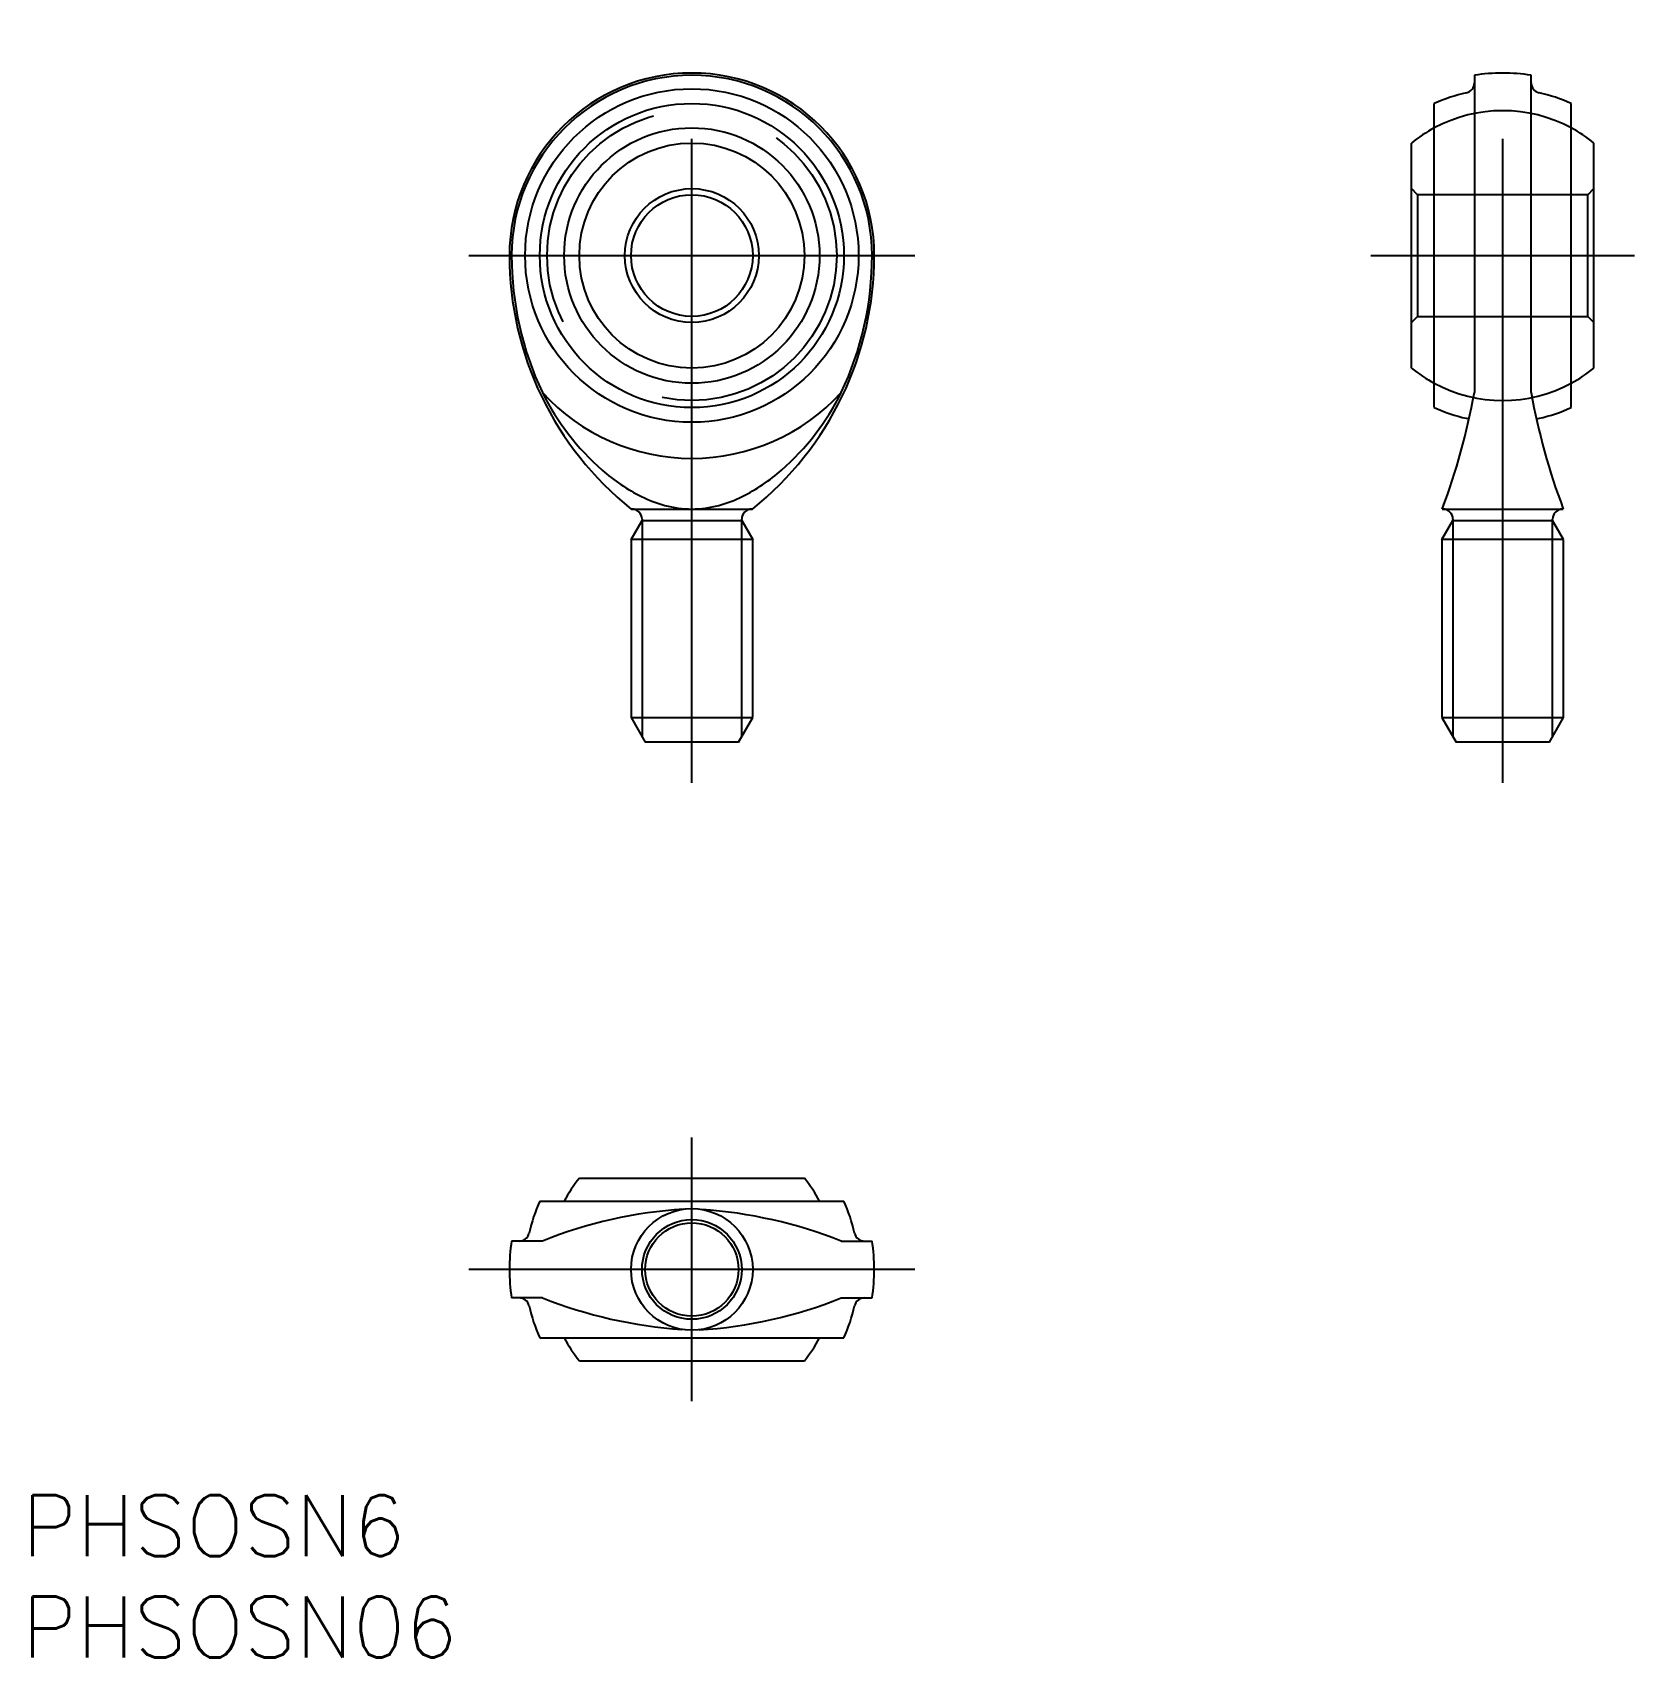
# Model space of a CAD drawing. Extents: x -32.5 to 46.5, y -19.1 to 61.
import ezdxf

# ---------------------------------------------------------------- set-up
doc = ezdxf.new("R2010")
doc.units = 0
doc.linetypes.add('CENTER', pattern=[50.8, 31.75, -6.35, 6.35, -6.35])
doc.linetypes.add('DASHED', pattern=[19.05, 12.7, -6.35])
doc.layers.get('0').update_dxf_attribs({"linetype": 'CONTINUOUS'})
doc.layers.add('CENTER', color=1, linetype='CENTER')
doc.styles.get("Standard").update_dxf_attribs({"font": 'txt.shx', "height": 3, "bigfont": 'bigfont.shx'})

msp = doc.modelspace()

# ---------------------------------------------------------------- linework, layer by layer
at = {"color": 7, "linetype": 'CONTINUOUS'}
for p, q in [((38.6, 58.89), (38.6, 43.242)), ((41.4, 43.242), (41.4, 58.89)), ((36.625, 42.5), (36.625, 57.5)), ((43.375, 42.5), (43.375, 57.5)), ((35.5, 44.45), (35.5, 55.55)), ((44.5, 44.45), (44.5, 55.55)), ((-3, 36), (-2.458, 36.938)), ((-2.987, 37.5), (2.987, 37.5)), ((-2.458, 37), (-2.458, 36.938)), ((-2.458, 36.938), (2.458, 36.938)), ((2.458, 36.938), (2.458, 37)), ((2.458, 36.938), (3, 36)), ((37, 36), (37.541, 36.938)), ((37.013, 37.5), (42.987, 37.5)), ((37.541, 37), (37.541, 36.938)), ((37.541, 36.938), (42.458, 36.938)), ((42.458, 36.938), (42.458, 37)), ((43, 36), (42.458, 36.938)), ((3, 36), (-3, 36)), ((-3, 36), (-3, 27.212)), ((3, 27.212), (3, 36)), ((37, 36), (37, 27.212)), ((43, 36), (37, 36)), ((43, 27.212), (43, 36)), ((-3, 27.212), (3, 27.212)), ((-3, 27.212), (-2.3, 26)), ((2.3, 26), (3, 27.212)), ((37, 27.212), (43, 27.212)), ((37, 27.212), (37.7, 26)), ((42.3, 26), (43, 27.212)), ((2.3, 26), (-2.3, 26)), ((42.3, 26), (37.7, 26)), ((-5.55, 4.5), (5.55, 4.5)), ((-7.5, 3.375), (7.5, 3.375)), ((-7.371, 1.4), (-8.89, 1.4)), ((7.371, 1.4), (8.89, 1.4)), ((-7.371, -1.4), (-8.89, -1.4)), ((7.371, -1.4), (8.89, -1.4)), ((-7.5, -3.375), (7.5, -3.375)), ((-5.55, -4.5), (5.55, -4.5))]:
    msp.add_line(p, q, dxfattribs=at)
at = {"color": 3, "linetype": 'DASHED'}
for p, q in [((35.8, 53), (35.5, 53.3)), ((35.8, 53), (35.8, 47)), ((44.2, 53), (35.8, 53)), ((44.2, 53), (44.5, 53.3)), ((44.2, 47), (44.2, 53)), ((35.8, 47), (35.5, 46.7)), ((35.8, 47), (44.2, 47)), ((44.2, 47), (44.5, 46.7))]:
    msp.add_line(p, q, dxfattribs=at)
at = {"color": 3, "linetype": 'CONTINUOUS'}
for p, q in [((-2.458, 36.938), (-2.458, 26.275)), ((2.458, 26.275), (2.458, 36.938)), ((37.541, 36.938), (37.541, 26.275)), ((42.458, 26.275), (42.458, 36.938))]:
    msp.add_line(p, q, dxfattribs=at)
at = {"color": 7, "linetype": 'CONTINUOUS'}
for centre, radius in [((0, 50), 8.224), ((0, 50), 7.5), ((0, 50), 6.298), ((0, 50), 5.55), ((0, 50), 3.3), ((0, 50), 3), ((0, 0), 3), ((0, 0), 2.3)]:
    msp.add_circle(centre, radius, dxfattribs=at)
at = {"color": 3, "linetype": 'DASHED'}
msp.add_circle((0, 50), 7.145, dxfattribs=at)
at = {"color": 3, "linetype": 'CONTINUOUS'}
msp.add_circle((0, 0), 2.458, dxfattribs=at)
at = {"color": 7, "linetype": 'CONTINUOUS'}
for centre, radius, start, end in [((0, 50), 9, 0, 180), ((0, 50), 8.89, 0, 180), ((38.1, 58.515), 0.5, 282.57869, 0), ((40, 50), 9, 81.05098, 98.94902), ((41.9, 58.515), 0.5, 180, 257.42131), ((40, 50), 8.224, 102.57869, 114.22775), ((40, 50), 8.224, 65.77225, 77.42131), ((40, 50), 7.145, 118.18749, 129.03618), ((40, 50), 7.145, 50.96382, 61.81251), ((7, 50), 16, 180, 231.37517), ((6.885, 49.997), 15.775, 179.98955, 205.35295), ((-7, 50), 16, 308.62483, 0), ((-6.88, 49.996), 15.77, 334.64286, 0.01464), ((40, 50), 7.145, 230.96382, 241.81251), ((40, 50), 7.145, 298.18749, 309.03618), ((0, 50), 10, 222.51433, 317.48567), ((3.971, 48.937), 12.691, 206.65869, 228.57381), ((-3.971, 48.937), 12.691, 311.42619, 333.34131), ((40, 50), 8.224, 245.77225, 257.42131), ((6.139, 49.126), 32.99, 339.36552, 349.7267), ((73.212, 48.946), 32.319, 190.1655, 200.74228), ((40, 50), 8.224, 282.57869, 294.22775), ((38.1, 41.485), 0.5, 62.11322, 77.42131), ((41.9, 41.485), 0.5, 102.57869, 118.11958), ((1.579, 46.262), 9.103, 228.72561, 243.50602), ((-1.579, 46.262), 9.103, 296.49398, 311.27439), ((0.359, 43.887), 6.433, 243.79323, 254.69706), ((0.015, 42.632), 5.132, 254.70854, 269.8381), ((-0.015, 42.632), 5.132, 270.1619, 285.29146), ((-0.359, 43.887), 6.433, 285.30294, 296.20677), ((-2.959, 37), 0.5, 0, 90), ((2.958, 37), 0.5, 90, 180), ((37.041, 37), 0.5, 0, 90), ((42.959, 37), 0.5, 90, 180), ((0, 0), 7.145, 140.96382, 151.81251), ((0, 0), 7.145, 28.18749, 39.03618), ((0, 0), 8.224, 155.77225, 167.42131), ((0, 0), 8.224, 12.57869, 24.22775), ((0.966, -19.317), 22.332, 93.52026, 111.92136), ((-1.119, -20.091), 23.107, 68.44318, 86.01897), ((-8.515, 1.9), 0.5, 270, 347.42131), ((8.515, 1.9), 0.5, 192.57869, 270), ((0, 0), 9, 171.05098, 188.94902), ((0, 0), 9, 351.05098, 8.94902), ((-8.515, -1.9), 0.5, 12.57869, 90), ((1.104, 20.044), 23.058, 248.43554, 266.01297), ((-1.005, 19.447), 22.467, 273.48848, 291.88896), ((8.515, -1.9), 0.5, 90, 167.42131), ((0, 0), 8.224, 192.57869, 204.22775), ((0, 0), 8.224, 335.77225, 347.42131), ((0, 0), 7.145, 208.18749, 219.03618), ((0, 0), 7.145, 320.96382, 331.81251)]:
    msp.add_arc(centre, radius, start, end, dxfattribs=at)
at = {"color": 3, "linetype": 'DASHED'}
for start, end in [(61.81251, 118.18749), (241.81251, 298.18749)]:
    msp.add_arc((40, 50), 7.145, start, end, dxfattribs=at)
at = {"layer": 'CENTER', "color": 1, "linetype": 'CENTER'}
for p, q in [((0, 24), (0, 61)), ((40, 24), (40, 61)), ((-11, 50), (11, 50)), ((33.5, 50), (46.5, 50)), ((0, -6.5), (0, 6.5)), ((11, 0), (-11, 0))]:
    msp.add_line(p, q, dxfattribs=at)

# ---------------------------------------------------------------- texts
at = {"color": 7, "linetype": 'CONTINUOUS'}
for s, p in [('PHSOSN6', (-33.04, -14.135)), ('PHSOSN06', (-33.04, -19.135))]:
    msp.add_text(s, height=3, dxfattribs=at).set_placement(p)

doc.saveas('drawing.dxf')
